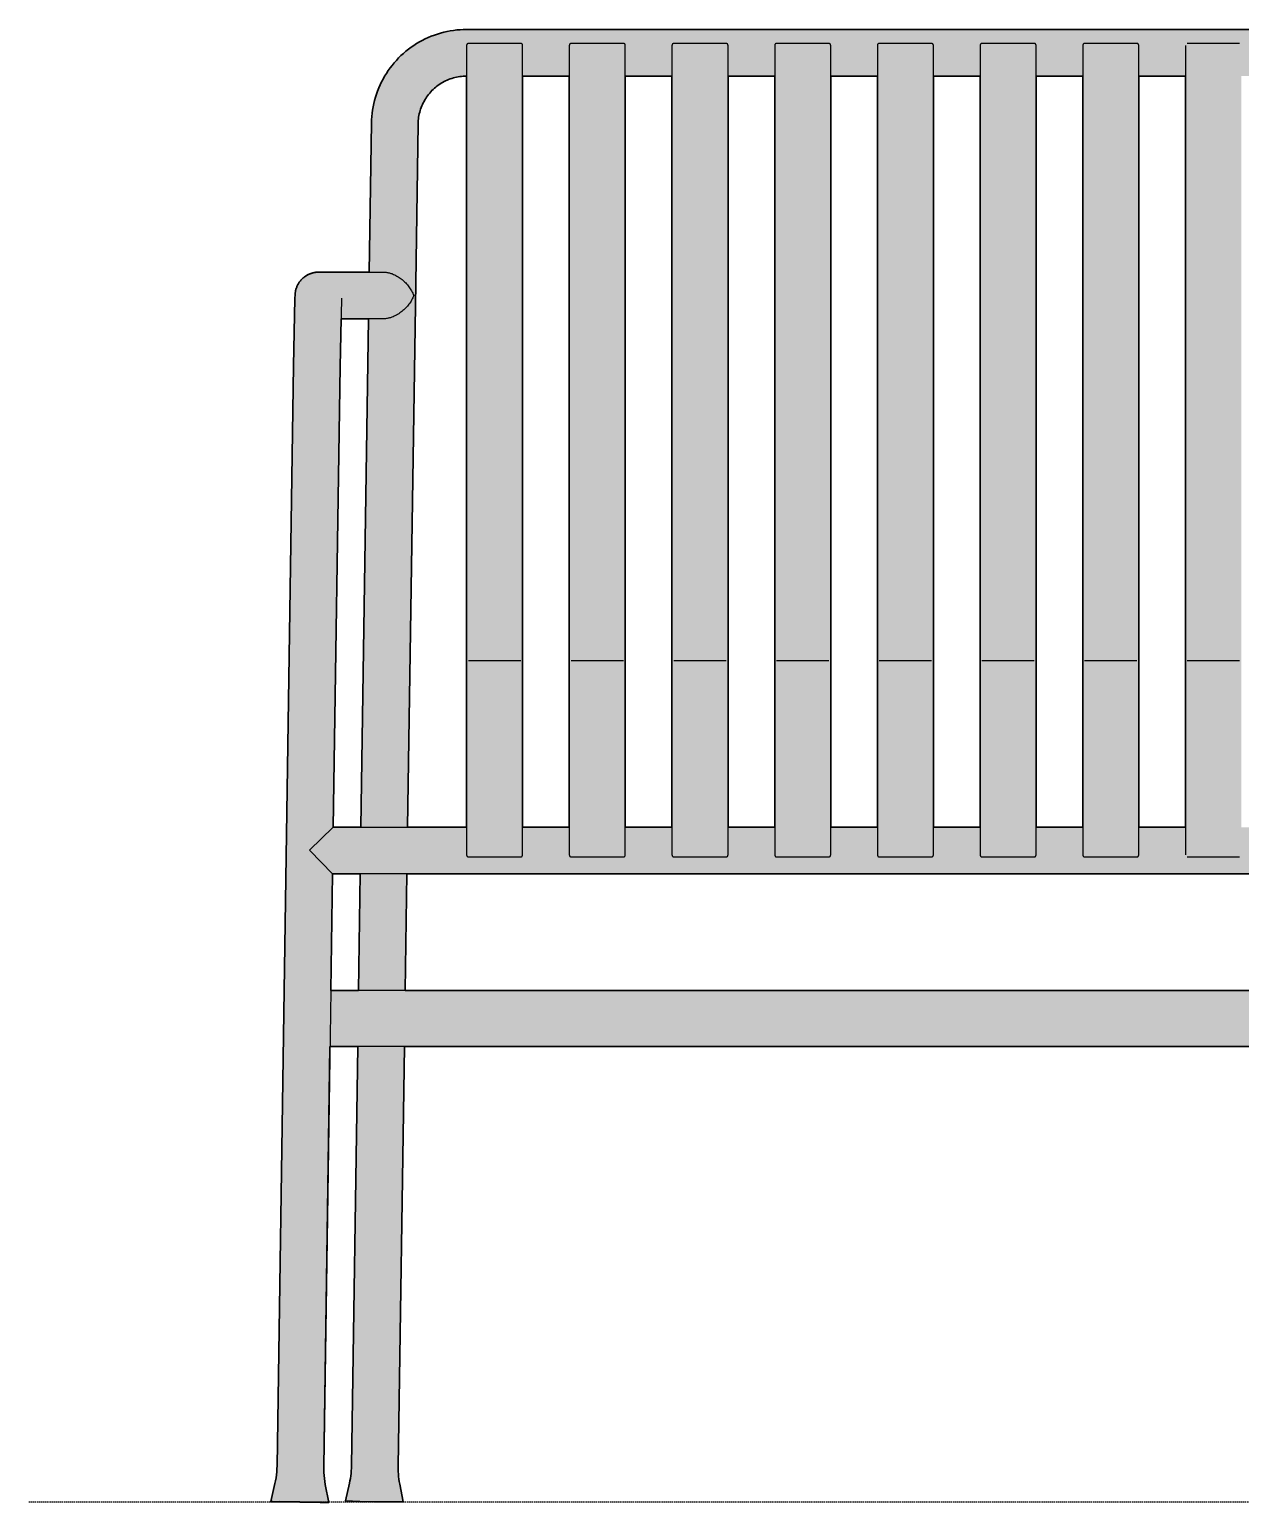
# Model space of a CAD drawing. Header units: millimetres. Extents: x 0 to 2793, y -1119 to 789.
# Drawn here: x 0 to 649, y 0 to 789 of the extents above; entities that cross this region are included whole.
import ezdxf

# ---------------------------------------------------------------- set-up
doc = ezdxf.new("R2010")
doc.units = ezdxf.units.MM
doc.linetypes.add('Dots', pattern=[1, 0, -1])
doc.layers.add('Blocks', color=7, linetype='Continuous')
doc.layers.add('Blocks$Fill', color=7, linetype='Continuous', true_color=0xffffff)
for name, color, linetype, lineweight, true_color in [('Blocks$Inner', 7, 'Continuous', 25, 0x007f00), ('Blocks$Outline', 7, 'Continuous', 35, 0xff3f3f), ('Groud', 7, 'Dots', 25, 0x243775)]:
    doc.layers.add(name, color=color, linetype=linetype, lineweight=lineweight, true_color=true_color)

# ---------------------------------------------------------------- blocks, each defined once
blk = doc.blocks.new('Palissade Dining Bench Front')
at = {"layer": 'Blocks$Fill'}
h = blk.add_hatch(color=256, dxfattribs=at)
h.paths.add_polyline_path([(1382.94, -0.37), (1382.95, -0.38), (1382.95, -0.38), (1382.95, -0.38), (1382.95, -0.38), (1382.96, -0.38), (1382.96, -0.38), (1382.97, -0.38), (1382.97, -0.38), (1382.98, -0.39), (1382.99, -0.39), (1383.01, -0.39), (1383.04, -0.4), (1383.09, -0.4), (1383.2, -0.41), (1383.54, -0.43), (1384.03, -0.44), (1387.48, -0.47), (1409.4, -0.14), (1412.85, -0.01), (1413.34, 0.02), (1413.68, 0.04), (1413.8, 0.06), (1413.84, 0.06), (1413.88, 0.07), (1413.89, 0.07), (1413.91, 0.07), (1413.91, 0.07), (1413.92, 0.08), (1413.92, 0.08), (1413.92, 0.08), (1413.93, 0.08), (1413.93, 0.08), (1413.93, 0.08), (1413.94, 0.08), (1413.94, 0.09), (1413.94, 0.09), (1411.46, 11.23), (1411.19, 12.81), (1410.98, 14.41), (1410.81, 16.01), (1410.71, 17.62), (1410.66, 19.23), (1401.11, 644.46), (1401, 646.55), (1400.96, 646.92), (1400.93, 647.3), (1400.89, 647.59), (1400.85, 647.88), (1400.78, 648.28), (1400.69, 648.69), (1400.61, 649.04), (1400.52, 649.39), (1400.41, 649.77), (1400.28, 650.14), (1400.15, 650.51), (1400, 650.88), (1399.85, 651.22), (1399.7, 651.55), (1399.53, 651.87), (1399.35, 652.19), (1399.16, 652.53), (1398.95, 652.86), (1398.73, 653.18), (1398.51, 653.5), (1398.32, 653.73), (1398.14, 653.97), (1397.94, 654.2), (1397.74, 654.43), (1397.53, 654.65), (1397.32, 654.87), (1397.1, 655.09), (1396.88, 655.3), (1396.64, 655.5), (1396.41, 655.7), (1396.17, 655.89), (1395.92, 656.08), (1395.67, 656.26), (1395.41, 656.44), (1395.15, 656.61), (1394.89, 656.77), (1394.62, 656.93), (1394.35, 657.08), (1394.07, 657.22), (1393.79, 657.35), (1393.51, 657.48), (1393.22, 657.6), (1392.94, 657.72), (1392.65, 657.82), (1392.36, 657.92), (1392.06, 658.02), (1391.77, 658.1), (1391.47, 658.18), (1391.18, 658.25), (1390.88, 658.31), (1390.59, 658.36), (1390.29, 658.41), (1389.56, 658.5), (1389.19, 658.52), (1388.82, 658.54), (1388.46, 658.54), (1361.31, 658.54), (1360.07, 740.11), (1359.95, 741.87), (1359.77, 743.63), (1359.53, 745.37), (1359.23, 747.11), (1358.87, 748.83), (1358.45, 750.55), (1357.97, 752.24), (1357.44, 753.92), (1356.84, 755.58), (1356.19, 757.22), (1355.49, 758.83), (1354.72, 760.42), (1353.91, 761.98), (1353.04, 763.52), (1352.11, 765.02), (1351.14, 766.49), (1350.11, 767.92), (1349.04, 769.32), (1347.92, 770.68), (1346.75, 772), (1345.54, 773.28), (1344.28, 774.51), (1342.98, 775.7), (1341.64, 776.85), (1340.27, 777.95), (1338.85, 779), (1337.4, 780), (1335.92, 780.95), (1334.4, 781.85), (1332.86, 782.7), (1331.28, 783.49), (1329.68, 784.23), (1328.06, 784.91), (1326.41, 785.54), (1324.74, 786.1), (1323.05, 786.61), (1321.35, 787.06), (1319.63, 787.46), (1317.9, 787.79), (1316.16, 788.06), (1314.41, 788.27), (1312.65, 788.42), (1310.89, 788.51), (1309.13, 788.54), (232.37, 788.51), (230.61, 788.42), (228.85, 788.27), (227.1, 788.06), (225.36, 787.79), (223.63, 787.46), (221.91, 787.06), (220.21, 786.61), (218.52, 786.1), (216.85, 785.54), (215.21, 784.91), (213.58, 784.23), (211.98, 783.49), (210.41, 782.7), (208.86, 781.85), (207.34, 780.95), (205.86, 780), (204.41, 779), (203, 777.95), (201.62, 776.85), (200.28, 775.7), (198.98, 774.51), (197.73, 773.28), (196.51, 772), (195.35, 770.68), (194.22, 769.32), (193.15, 767.92), (192.13, 766.49), (191.15, 765.02), (190.23, 763.52), (189.36, 761.98), (188.54, 760.42), (187.78, 758.83), (187.07, 757.22), (186.42, 755.58), (185.83, 753.92), (185.29, 752.24), (184.81, 750.55), (184.39, 748.83), (184.03, 747.11), (183.73, 745.37), (183.49, 743.63), (183.31, 741.87), (183.2, 740.11), (183.14, 738.35), (181.95, 658.54), (154.44, 658.54), (154.07, 658.52), (153.71, 658.5), (153.34, 658.46), (152.97, 658.41), (152.68, 658.36), (152.38, 658.31), (152.08, 658.25), (151.79, 658.18), (151.49, 658.1), (151.2, 658.02), (150.91, 657.92), (150.62, 657.82), (150.33, 657.72), (150.04, 657.6), (149.76, 657.48), (149.47, 657.35), (149.19, 657.22), (148.92, 657.08), (148.65, 656.93), (148.38, 656.77), (148.11, 656.61), (147.85, 656.44), (147.6, 656.26), (147.34, 656.08), (147.1, 655.89), (146.86, 655.7), (146.62, 655.5), (146.39, 655.3), (146.16, 655.09), (145.94, 654.87), (145.73, 654.65), (145.52, 654.43), (145.32, 654.2), (145.13, 653.97), (144.94, 653.73), (144.76, 653.5), (144.53, 653.18), (144.31, 652.86), (144.11, 652.53), (143.91, 652.19), (143.73, 651.87), (143.57, 651.55), (143.41, 651.22), (143.27, 650.88), (143.12, 650.51), (142.98, 650.14), (142.86, 649.77), (142.75, 649.39), (142.65, 649.04), (142.57, 648.69), (142.49, 648.28), (142.42, 647.88), (142.37, 647.59), (142.34, 647.3), (142.3, 646.92), (142.27, 646.55), (142.15, 644.46), (141.35, 608.31), (132.56, 17.62), (132.45, 16.01), (132.29, 14.41), (132.07, 12.81), (131.8, 11.23), (131.47, 9.65), (129.33, 0.09), (129.33, 0.09), (129.33, 0.08), (129.33, 0.08), (129.33, 0.08), (129.34, 0.08), (129.34, 0.08), (129.34, 0.08), (129.35, 0.08), (129.35, 0.07), (129.36, 0.07), (129.37, 0.07), (129.39, 0.07), (129.42, 0.06), (129.47, 0.06), (129.58, 0.04), (129.92, 0.02), (130.41, -0.01), (133.86, -0.14), (155.78, -0.47), (159.23, -0.44), (159.72, -0.43), (160.06, -0.41), (160.18, -0.4), (160.22, -0.4), (160.26, -0.39), (160.27, -0.39), (160.29, -0.39), (160.29, -0.38), (160.3, -0.38), (160.3, -0.38), (160.31, -0.38), (160.31, -0.38), (160.31, -0.38), (160.32, -0.38), (160.32, -0.38), (160.32, -0.37), (160.32, -0.37), (158.18, 10.84), (157.95, 12.43), (157.78, 14.03), (157.67, 15.64), (157.61, 17.25), (157.61, 18.86), (160.94, 243.73), (175.8, 243.73), (172.43, 17.87), (172.34, 16.52), (172.22, 15.17), (172.06, 13.83), (171.86, 12.49), (171.62, 11.16), (171.33, 9.83), (169.19, 0.46), (176.93, 0.11), (192.44, -0.12), (200.18, 0), (198.32, 9.43), (198.07, 10.77), (197.87, 12.1), (197.71, 13.45), (197.59, 14.8), (197.5, 16.15), (197.46, 17.5), (197.46, 18.85), (200.8, 243.73), (1342.46, 243.73), (1345.8, 17.5), (1345.76, 16.15), (1345.68, 14.8), (1345.56, 13.45), (1345.39, 12.1), (1345.19, 10.77), (1344.95, 9.43), (1343.08, 0), (1350.83, -0.12), (1366.33, 0.11), (1374.08, 0.46), (1371.93, 9.83), (1371.65, 11.16), (1371.4, 12.49), (1371.2, 13.83), (1371.04, 15.17), (1370.92, 16.52), (1370.84, 17.87), (1370.8, 19.23), (1367.47, 243.73), (1382.32, 243.73), (1385.65, 17.25), (1385.6, 15.64), (1385.48, 14.03), (1385.31, 12.43), (1385.09, 10.84), (1384.81, 9.25), (1382.94, -0.37)], flags=0)
h.paths.add_polyline_path([(177.54, 361.23), (162.69, 361.23), (166.94, 633.54), (181.58, 633.54)], flags=0)
h.paths.add_polyline_path([(234.13, 763.56), (234.13, 361.23), (202.54, 361.23), (208.13, 737.98), (208.23, 739.78), (208.32, 740.68), (208.44, 741.57), (208.59, 742.45), (208.78, 743.33), (208.99, 744.2), (209.23, 745.07), (209.51, 745.92), (209.81, 746.77), (210.14, 747.6), (210.5, 748.43), (210.89, 749.24), (211.31, 750.03), (211.75, 750.81), (212.22, 751.58), (212.72, 752.32), (213.24, 753.06), (213.79, 753.77), (214.36, 754.46), (214.96, 755.13), (215.58, 755.78), (216.22, 756.41), (216.88, 757.02), (217.56, 757.61), (218.26, 758.17), (218.98, 758.7), (219.72, 759.21), (220.48, 759.7), (221.25, 760.15), (222.04, 760.59), (222.84, 760.99), (223.66, 761.36), (224.49, 761.71), (225.33, 762.03), (226.18, 762.32), (227.04, 762.58), (227.9, 762.81), (228.78, 763.01), (229.66, 763.18), (230.55, 763.32), (231.44, 763.42), (232.34, 763.5), (233.23, 763.55)], flags=0)
h.paths.add_polyline_path([(264.13, 361.23), (264.13, 763.54), (289.13, 763.54), (289.13, 361.23)], flags=0)
h.paths.add_polyline_path([(319.13, 361.23), (319.13, 763.54), (344.13, 763.54), (344.13, 361.23)], flags=0)
h.paths.add_polyline_path([(399.13, 763.54), (399.13, 361.23), (374.13, 361.23), (374.13, 763.54)], flags=0)
h.paths.add_polyline_path([(454.13, 763.54), (454.13, 361.23), (429.13, 361.23), (429.13, 763.54)], flags=0)
h.paths.add_polyline_path([(484.13, 361.23), (484.13, 763.54), (509.13, 763.54), (509.13, 361.23)], flags=0)
h.paths.add_polyline_path([(539.13, 361.23), (539.13, 763.54), (564.13, 763.54), (564.13, 361.23)], flags=0)
h.paths.add_polyline_path([(594.13, 361.23), (594.13, 763.54), (619.13, 763.54), (619.13, 361.23)], flags=0)
h.paths.add_polyline_path([(674.13, 763.54), (674.13, 361.23), (649.13, 361.23), (649.13, 763.54)], flags=0)
h.paths.add_polyline_path([(704.13, 361.23), (704.13, 763.54), (729.13, 763.54), (729.13, 361.23)], flags=0)
h.paths.add_polyline_path([(784.13, 763.54), (784.13, 361.23), (759.13, 361.23), (759.13, 763.54)], flags=0)
h.paths.add_polyline_path([(839.13, 763.54), (839.13, 361.23), (814.13, 361.23), (814.13, 763.54)], flags=0)
h.paths.add_polyline_path([(894.13, 763.54), (894.13, 361.23), (869.13, 361.23), (869.13, 763.54)], flags=0)
h.paths.add_polyline_path([(924.13, 361.23), (924.13, 763.54), (949.13, 763.54), (949.13, 361.23)], flags=0)
h.paths.add_polyline_path([(1004.13, 763.54), (1004.13, 361.23), (979.13, 361.23), (979.13, 763.54)], flags=0)
h.paths.add_polyline_path([(1059.13, 763.54), (1059.13, 361.23), (1034.13, 361.23), (1034.13, 763.54)], flags=0)
h.paths.add_polyline_path([(1114.13, 763.54), (1114.13, 361.23), (1089.13, 361.23), (1089.13, 763.54)], flags=0)
h.paths.add_polyline_path([(1144.13, 361.23), (1144.13, 763.54), (1169.13, 763.54), (1169.13, 361.23)], flags=0)
h.paths.add_polyline_path([(1199.13, 763.54), (1224.13, 763.54), (1224.13, 361.23), (1199.13, 361.23)], flags=0)
h.paths.add_polyline_path([(1279.13, 763.54), (1279.13, 361.23), (1254.13, 361.23), (1254.13, 763.54)], flags=0)
h.paths.add_polyline_path([(1335.13, 737.98), (1340.72, 361.23), (1309.13, 361.23), (1309.13, 763.56), (1310.93, 763.5), (1311.82, 763.42), (1312.71, 763.32), (1313.6, 763.18), (1314.48, 763.01), (1315.36, 762.81), (1316.23, 762.58), (1317.09, 762.32), (1317.94, 762.03), (1318.78, 761.71), (1319.61, 761.36), (1320.42, 760.99), (1321.22, 760.59), (1322.01, 760.15), (1322.78, 759.7), (1323.54, 759.21), (1324.28, 758.7), (1325, 758.17), (1325.7, 757.61), (1326.39, 757.02), (1327.05, 756.41), (1327.69, 755.78), (1328.31, 755.13), (1328.9, 754.46), (1329.47, 753.77), (1330.02, 753.06), (1330.54, 752.32), (1331.04, 751.58), (1331.51, 750.81), (1331.95, 750.03), (1332.37, 749.24), (1332.76, 748.43), (1333.12, 747.6), (1333.45, 746.77), (1333.76, 745.92), (1334.03, 745.07), (1334.27, 744.2), (1334.49, 743.33), (1334.67, 742.45), (1334.82, 741.57), (1334.95, 740.68), (1335.04, 739.78), (1335.1, 738.89)], flags=0)
h.paths.add_polyline_path([(1376.33, 633.54), (1380.58, 361.23), (1365.72, 361.23), (1361.68, 633.54)], flags=0)
h.paths.add_polyline_path([(1381.88, 273.73), (1367.02, 273.73), (1366.05, 336.23), (1380.95, 336.23)], flags=0)
h.paths.add_polyline_path([(176.24, 273.73), (161.39, 273.73), (162.32, 336.23), (177.17, 336.23)], flags=0)
h.paths.add_polyline_path([(1341.09, 336.23), (1342.02, 273.73), (1159.57, 273.73), (201.25, 273.73), (202.17, 336.23)], flags=0)
at = {"layer": 'Blocks$Inner'}
for p, q in [((648.13, 781.04), (620.13, 781.04)), ((264.13, 763.54), (289.13, 763.54)), ((319.13, 763.54), (344.13, 763.54)), ((374.13, 763.54), (399.13, 763.54)), ((429.13, 763.54), (454.13, 763.54)), ((484.13, 763.54), (509.13, 763.54)), ((539.13, 763.54), (564.13, 763.54)), ((594.13, 763.54), (619.13, 763.54)), ((177.54, 361.23), (181.58, 633.54)), ((235.13, 450.46), (263.13, 450.46)), ((290.13, 450.46), (318.13, 450.46)), ((345.13, 450.46), (373.13, 450.46)), ((400.13, 450.46), (428.13, 450.46)), ((455.13, 450.46), (483.13, 450.46)), ((510.13, 450.46), (538.13, 450.46)), ((565.13, 450.46), (593.13, 450.46)), ((620.13, 450.46), (648.13, 450.46)), ((619.13, 449.42), (619.13, 443.94)), ((264.13, 361.23), (289.13, 361.23)), ((319.13, 361.23), (344.13, 361.23)), ((374.13, 361.23), (399.13, 361.23)), ((429.13, 361.23), (454.13, 361.23)), ((484.13, 361.23), (509.13, 361.23)), ((539.13, 361.23), (564.13, 361.23)), ((594.13, 361.23), (619.13, 361.23)), ((620.13, 345.37), (648.13, 345.37))]:
    blk.add_line(p, q, dxfattribs=at)
for points in [[(181.95, 658.54), (183.14, 738.35), (183.2, 740.11), (183.31, 741.87), (183.49, 743.63), (183.73, 745.37), (184.03, 747.11), (184.39, 748.83), (184.81, 750.55), (185.29, 752.24), (185.83, 753.92), (186.42, 755.58), (187.07, 757.22), (187.78, 758.83), (188.54, 760.42), (189.36, 761.98), (190.23, 763.52), (191.15, 765.02), (192.13, 766.49), (193.15, 767.92), (194.22, 769.32), (195.35, 770.68), (196.51, 772), (197.73, 773.28), (198.98, 774.51), (200.28, 775.7), (201.62, 776.85), (203, 777.95), (204.41, 779), (205.86, 780), (207.34, 780.95), (208.86, 781.85), (210.41, 782.7), (211.98, 783.49), (213.58, 784.23), (215.21, 784.91), (216.85, 785.54), (218.52, 786.1), (220.21, 786.61), (221.91, 787.06), (223.63, 787.46), (225.36, 787.79), (227.1, 788.06), (228.85, 788.27), (230.61, 788.42), (232.37, 788.51), (234.13, 788.54), (1309.13, 788.54)], [(619.13, 780), (619.13, 774.52), (619.13, 351.89), (619.13, 346.41)], [(202.54, 361.23), (206.69, 640.48), (208.13, 737.98), (208.16, 738.89), (208.23, 739.78), (208.32, 740.68), (208.44, 741.57), (208.59, 742.45), (208.78, 743.33), (208.99, 744.2), (209.23, 745.07), (209.51, 745.92), (209.81, 746.77), (210.14, 747.6), (210.5, 748.43), (210.89, 749.24), (211.31, 750.03), (211.75, 750.81), (212.22, 751.58), (212.72, 752.32), (213.24, 753.06), (213.79, 753.77), (214.36, 754.46), (214.96, 755.13), (215.58, 755.78), (216.22, 756.41), (216.88, 757.02), (217.56, 757.61), (218.26, 758.17), (218.98, 758.7), (219.72, 759.21), (220.48, 759.7), (221.25, 760.15), (222.04, 760.59), (222.84, 760.99), (223.66, 761.36), (224.49, 761.71), (225.33, 762.03), (226.18, 762.32), (227.04, 762.58), (227.9, 762.81), (228.78, 763.01), (229.66, 763.18), (230.55, 763.32), (231.44, 763.42), (232.34, 763.5), (233.23, 763.55), (234.13, 763.56)], [(129.33, 0.09), (131.47, 9.65), (131.8, 11.23), (132.07, 12.81), (132.29, 14.41), (132.45, 16.01), (132.56, 17.62), (132.61, 19.23), (136.38, 273.73), (141.35, 608.31), (142.15, 644.46), (142.27, 646.55), (142.3, 646.92), (142.34, 647.3), (142.37, 647.59), (142.42, 647.88), (142.49, 648.28), (142.57, 648.69), (142.65, 649.04), (142.75, 649.39), (142.86, 649.77), (142.98, 650.14), (143.12, 650.51), (143.27, 650.88), (143.41, 651.22), (143.57, 651.55), (143.73, 651.87), (143.91, 652.19), (144.11, 652.53), (144.31, 652.86), (144.53, 653.18), (144.76, 653.5), (144.94, 653.73), (145.13, 653.97), (145.32, 654.2), (145.52, 654.43), (145.73, 654.65), (145.94, 654.87), (146.16, 655.09), (146.39, 655.3), (146.62, 655.5), (146.86, 655.7), (147.1, 655.89), (147.34, 656.08), (147.6, 656.26), (147.85, 656.44), (148.11, 656.61), (148.38, 656.77), (148.65, 656.93), (148.92, 657.08), (149.19, 657.22), (149.47, 657.35), (149.76, 657.48), (150.04, 657.6), (150.33, 657.72), (150.62, 657.82), (150.91, 657.92), (151.2, 658.02), (151.49, 658.1), (151.79, 658.18), (152.08, 658.25), (152.38, 658.31), (152.68, 658.36), (152.97, 658.41), (153.34, 658.46), (153.71, 658.5), (154.07, 658.52), (154.44, 658.54), (154.81, 658.54), (159.31, 658.54), (163.15, 658.54), (189.69, 658.54), (190.13, 658.53), (190.57, 658.5), (191.01, 658.46), (191.45, 658.4), (191.88, 658.33), (192.32, 658.25), (192.75, 658.14), (193.17, 658.03), (193.6, 657.9), (194.02, 657.76), (194.43, 657.6), (195.04, 657.35), (195.64, 657.07), (196.24, 656.77), (196.82, 656.45), (197.39, 656.12), (197.95, 655.76), (198.5, 655.39), (199.04, 655), (199.56, 654.59), (200.07, 654.16), (200.57, 653.72), (201.05, 653.26), (201.51, 652.79), (201.96, 652.3), (202.39, 651.8), (202.82, 651.28), (203.22, 650.74), (203.61, 650.2), (203.98, 649.64), (204.33, 649.06), (204.66, 648.48), (204.97, 647.89), (205.26, 647.28), (205.53, 646.67), (205.78, 646.04), (205.81, 645.96), (205.56, 645.36), (205.28, 644.77), (204.99, 644.19), (204.68, 643.61), (204.35, 643.05), (204.01, 642.5), (203.64, 641.96), (203.26, 641.43), (202.86, 640.91), (202.44, 640.41), (201.99, 639.88), (201.52, 639.38), (201.04, 638.88), (200.53, 638.41), (200.01, 637.95), (199.48, 637.51), (198.93, 637.09), (198.37, 636.69), (197.79, 636.3), (197.2, 635.94), (196.6, 635.59), (195.99, 635.27), (195.37, 634.97), (194.74, 634.69), (194.1, 634.43), (193.69, 634.28), (193.28, 634.15), (192.87, 634.03), (192.46, 633.92), (192.04, 633.83), (191.61, 633.74), (191.19, 633.68), (190.76, 633.62), (190.33, 633.58), (189.9, 633.56), (189.47, 633.54), (166.83, 633.54)], [(167.19, 644.59), (166.35, 607.94), (162.69, 361.23)], [(319.13, 449.42), (319.13, 443.94), (319.13, 449.46)], [(374.13, 449.42), (374.13, 443.94), (374.13, 449.46)], [(484.13, 449.42), (484.13, 443.94), (484.13, 449.46)], [(539.13, 449.42), (539.13, 443.94), (539.13, 449.46)], [(162.32, 336.23), (150.18, 348.73), (150, 348.92), (162.68, 361.23), (234.13, 361.23)], [(1382.94, -0.37), (1384.81, 9.25), (1385.09, 10.84), (1385.31, 12.43), (1385.48, 14.03), (1385.6, 15.64), (1385.65, 17.25), (1385.66, 18.86), (1381.88, 273.73), (1380.95, 336.23), (162.32, 336.23), (161.39, 273.73), (157.61, 18.86), (157.61, 17.25), (157.67, 15.64), (157.78, 14.03), (157.95, 12.43), (158.18, 10.84), (158.46, 9.25), (160.32, -0.37)], [(176.24, 273.73), (177.17, 336.24)], [(202.17, 336.23), (201.25, 273.73)], [(1381.88, 273.73), (1169.2, 273.73), (1159.57, 273.73), (383.69, 273.73), (374.06, 273.73), (161.39, 273.73)], [(1382.32, 243.73), (1169.2, 243.73), (1159.57, 243.73), (383.69, 243.73), (374.06, 243.73), (160.94, 243.73)], [(200.8, 243.73), (197.46, 18.85), (197.46, 17.5), (197.5, 16.15), (197.59, 14.8), (197.71, 13.45), (197.87, 12.1), (198.07, 10.77), (198.32, 9.43), (200.18, 0), (192.44, -0.12), (184.69, 0), (176.93, 0.11), (169.19, 0.46), (171.33, 9.83), (171.62, 11.16), (171.86, 12.49), (172.06, 13.83), (172.22, 15.17), (172.34, 16.52), (172.43, 17.87), (172.47, 19.23), (175.8, 243.73)]]:
    blk.add_lwpolyline(points, dxfattribs=at)
for points in [[(234.13, 780.04), (234.13, 780), (234.13, 774.52), (234.13, 351.89), (234.13, 346.41), (234.13, 346.38), (234.13, 346.34), (234.14, 346.31), (234.14, 346.27), (234.14, 346.23), (234.15, 346.2), (234.16, 346.16), (234.17, 346.13), (234.18, 346.1), (234.19, 346.06), (234.2, 346.03), (234.21, 346), (234.23, 345.96), (234.24, 345.93), (234.26, 345.9), (234.28, 345.87), (234.3, 345.84), (234.32, 345.81), (234.34, 345.78), (234.36, 345.75), (234.38, 345.72), (234.4, 345.7), (234.43, 345.67), (234.45, 345.65), (234.48, 345.62), (234.51, 345.6), (234.54, 345.58), (234.56, 345.56), (234.59, 345.54), (234.62, 345.52), (234.66, 345.5), (234.69, 345.48), (234.72, 345.47), (234.75, 345.45), (234.78, 345.44), (234.82, 345.43), (234.85, 345.41), (234.89, 345.4), (234.92, 345.4), (234.95, 345.39), (234.99, 345.38), (235.03, 345.38), (235.06, 345.37), (235.1, 345.37), (235.13, 345.37), (263.13, 345.37), (263.17, 345.37), (263.2, 345.37), (263.24, 345.38), (263.27, 345.38), (263.31, 345.39), (263.34, 345.4), (263.38, 345.4), (263.41, 345.41), (263.45, 345.43), (263.48, 345.44), (263.51, 345.45), (263.55, 345.47), (263.58, 345.48), (263.61, 345.5), (263.64, 345.52), (263.67, 345.54), (263.7, 345.56), (263.73, 345.58), (263.76, 345.6), (263.78, 345.62), (263.81, 345.65), (263.83, 345.67), (263.86, 345.7), (263.88, 345.72), (263.91, 345.75), (263.93, 345.78), (263.95, 345.81), (263.97, 345.84), (263.99, 345.87), (264, 345.9), (264.02, 345.93), (264.04, 345.96), (264.05, 346), (264.06, 346.03), (264.08, 346.06), (264.09, 346.1), (264.1, 346.13), (264.11, 346.16), (264.11, 346.2), (264.12, 346.23), (264.12, 346.27), (264.13, 346.31), (264.13, 346.34), (264.13, 346.38), (264.13, 346.41), (264.13, 351.89), (264.13, 774.52), (264.13, 780), (264.13, 780.04), (264.13, 780.07), (264.13, 780.11), (264.12, 780.14), (264.12, 780.18), (264.11, 780.21), (264.11, 780.25), (264.1, 780.28), (264.09, 780.32), (264.08, 780.35), (264.06, 780.38), (264.05, 780.42), (264.04, 780.45), (264.02, 780.48), (264, 780.51), (263.99, 780.54), (263.97, 780.58), (263.95, 780.6), (263.93, 780.63), (263.91, 780.66), (263.88, 780.69), (263.86, 780.72), (263.83, 780.74), (263.81, 780.77), (263.78, 780.79), (263.76, 780.81), (263.73, 780.84), (263.7, 780.86), (263.67, 780.88), (263.64, 780.9), (263.61, 780.91), (263.58, 780.93), (263.55, 780.95), (263.51, 780.96), (263.48, 780.97), (263.45, 780.99), (263.41, 781), (263.38, 781.01), (263.34, 781.02), (263.31, 781.02), (263.27, 781.03), (263.24, 781.04), (263.2, 781.04), (263.17, 781.04), (263.13, 781.04), (235.13, 781.04), (235.1, 781.04), (235.06, 781.04), (235.03, 781.04), (234.99, 781.03), (234.95, 781.02), (234.92, 781.02), (234.89, 781.01), (234.85, 781), (234.82, 780.99), (234.78, 780.97), (234.75, 780.96), (234.72, 780.95), (234.69, 780.93), (234.66, 780.91), (234.62, 780.9), (234.59, 780.88), (234.56, 780.86), (234.54, 780.84), (234.51, 780.81), (234.48, 780.79), (234.45, 780.77), (234.43, 780.74), (234.4, 780.72), (234.38, 780.69), (234.36, 780.66), (234.34, 780.63), (234.32, 780.6), (234.3, 780.58), (234.28, 780.54), (234.26, 780.51), (234.24, 780.48), (234.23, 780.45), (234.21, 780.42), (234.2, 780.38), (234.19, 780.35), (234.18, 780.32), (234.17, 780.28), (234.16, 780.25), (234.15, 780.21), (234.14, 780.18), (234.14, 780.14), (234.14, 780.11), (234.13, 780.07)], [(289.13, 780.04), (289.13, 780), (289.13, 774.52), (289.13, 351.89), (289.13, 346.41), (289.13, 346.38), (289.13, 346.34), (289.14, 346.31), (289.14, 346.27), (289.14, 346.23), (289.15, 346.2), (289.16, 346.16), (289.17, 346.13), (289.18, 346.1), (289.19, 346.06), (289.2, 346.03), (289.21, 346), (289.23, 345.96), (289.24, 345.93), (289.26, 345.9), (289.28, 345.87), (289.3, 345.84), (289.32, 345.81), (289.34, 345.78), (289.36, 345.75), (289.38, 345.72), (289.4, 345.7), (289.43, 345.67), (289.45, 345.65), (289.48, 345.62), (289.51, 345.6), (289.54, 345.58), (289.56, 345.56), (289.59, 345.54), (289.62, 345.52), (289.66, 345.5), (289.69, 345.48), (289.72, 345.47), (289.75, 345.45), (289.78, 345.44), (289.82, 345.43), (289.85, 345.41), (289.89, 345.4), (289.92, 345.4), (289.95, 345.39), (289.99, 345.38), (290.03, 345.38), (290.06, 345.37), (290.1, 345.37), (290.13, 345.37), (318.13, 345.37), (318.17, 345.37), (318.2, 345.37), (318.24, 345.38), (318.27, 345.38), (318.31, 345.39), (318.34, 345.4), (318.38, 345.4), (318.41, 345.41), (318.45, 345.43), (318.48, 345.44), (318.51, 345.45), (318.55, 345.47), (318.58, 345.48), (318.61, 345.5), (318.64, 345.52), (318.67, 345.54), (318.7, 345.56), (318.73, 345.58), (318.76, 345.6), (318.78, 345.62), (318.81, 345.65), (318.83, 345.67), (318.86, 345.7), (318.88, 345.72), (318.91, 345.75), (318.93, 345.78), (318.95, 345.81), (318.97, 345.84), (318.99, 345.87), (319, 345.9), (319.02, 345.93), (319.04, 345.96), (319.05, 346), (319.06, 346.03), (319.08, 346.06), (319.09, 346.1), (319.1, 346.13), (319.11, 346.16), (319.11, 346.2), (319.12, 346.23), (319.12, 346.27), (319.13, 346.31), (319.13, 346.34), (319.13, 346.38), (319.13, 346.41), (319.13, 351.89), (319.13, 774.52), (319.13, 780), (319.13, 780.04), (319.13, 780.07), (319.13, 780.11), (319.12, 780.14), (319.12, 780.18), (319.11, 780.21), (319.11, 780.25), (319.1, 780.28), (319.09, 780.32), (319.08, 780.35), (319.06, 780.38), (319.05, 780.42), (319.04, 780.45), (319.02, 780.48), (319, 780.51), (318.99, 780.54), (318.97, 780.58), (318.95, 780.6), (318.93, 780.63), (318.91, 780.66), (318.88, 780.69), (318.86, 780.72), (318.83, 780.74), (318.81, 780.77), (318.78, 780.79), (318.76, 780.81), (318.73, 780.84), (318.7, 780.86), (318.67, 780.88), (318.64, 780.9), (318.61, 780.91), (318.58, 780.93), (318.55, 780.95), (318.51, 780.96), (318.48, 780.97), (318.45, 780.99), (318.41, 781), (318.38, 781.01), (318.34, 781.02), (318.31, 781.02), (318.27, 781.03), (318.24, 781.04), (318.2, 781.04), (318.17, 781.04), (318.13, 781.04), (290.13, 781.04), (290.1, 781.04), (290.06, 781.04), (290.03, 781.04), (289.99, 781.03), (289.95, 781.02), (289.92, 781.02), (289.89, 781.01), (289.85, 781), (289.82, 780.99), (289.78, 780.97), (289.75, 780.96), (289.72, 780.95), (289.69, 780.93), (289.66, 780.91), (289.62, 780.9), (289.59, 780.88), (289.56, 780.86), (289.54, 780.84), (289.51, 780.81), (289.48, 780.79), (289.45, 780.77), (289.43, 780.74), (289.4, 780.72), (289.38, 780.69), (289.36, 780.66), (289.34, 780.63), (289.32, 780.6), (289.3, 780.58), (289.28, 780.54), (289.26, 780.51), (289.24, 780.48), (289.23, 780.45), (289.21, 780.42), (289.2, 780.38), (289.19, 780.35), (289.18, 780.32), (289.17, 780.28), (289.16, 780.25), (289.15, 780.21), (289.14, 780.18), (289.14, 780.14), (289.14, 780.11), (289.13, 780.07)], [(344.13, 780.04), (344.13, 780), (344.13, 774.52), (344.13, 351.89), (344.13, 346.41), (344.13, 346.38), (344.13, 346.34), (344.14, 346.31), (344.14, 346.27), (344.14, 346.23), (344.15, 346.2), (344.16, 346.16), (344.17, 346.13), (344.18, 346.1), (344.19, 346.06), (344.2, 346.03), (344.21, 346), (344.23, 345.96), (344.24, 345.93), (344.26, 345.9), (344.28, 345.87), (344.3, 345.84), (344.32, 345.81), (344.34, 345.78), (344.36, 345.75), (344.38, 345.72), (344.4, 345.7), (344.43, 345.67), (344.45, 345.65), (344.48, 345.62), (344.51, 345.6), (344.54, 345.58), (344.56, 345.56), (344.59, 345.54), (344.62, 345.52), (344.66, 345.5), (344.69, 345.48), (344.72, 345.47), (344.75, 345.45), (344.78, 345.44), (344.82, 345.43), (344.85, 345.41), (344.89, 345.4), (344.92, 345.4), (344.95, 345.39), (344.99, 345.38), (345.03, 345.38), (345.06, 345.37), (345.1, 345.37), (345.13, 345.37), (373.13, 345.37), (373.17, 345.37), (373.2, 345.37), (373.24, 345.38), (373.27, 345.38), (373.31, 345.39), (373.34, 345.4), (373.38, 345.4), (373.41, 345.41), (373.45, 345.43), (373.48, 345.44), (373.51, 345.45), (373.55, 345.47), (373.58, 345.48), (373.61, 345.5), (373.64, 345.52), (373.67, 345.54), (373.7, 345.56), (373.73, 345.58), (373.76, 345.6), (373.78, 345.62), (373.81, 345.65), (373.83, 345.67), (373.86, 345.7), (373.88, 345.72), (373.91, 345.75), (373.93, 345.78), (373.95, 345.81), (373.97, 345.84), (373.99, 345.87), (374, 345.9), (374.02, 345.93), (374.04, 345.96), (374.05, 346), (374.06, 346.03), (374.08, 346.06), (374.09, 346.1), (374.1, 346.13), (374.11, 346.16), (374.11, 346.2), (374.12, 346.23), (374.12, 346.27), (374.13, 346.31), (374.13, 346.34), (374.13, 346.38), (374.13, 346.41), (374.13, 351.89), (374.13, 774.52), (374.13, 780), (374.13, 780.04), (374.13, 780.07), (374.13, 780.11), (374.12, 780.14), (374.12, 780.18), (374.11, 780.21), (374.11, 780.25), (374.1, 780.28), (374.09, 780.32), (374.08, 780.35), (374.06, 780.38), (374.05, 780.42), (374.04, 780.45), (374.02, 780.48), (374, 780.51), (373.99, 780.54), (373.97, 780.58), (373.95, 780.6), (373.93, 780.63), (373.91, 780.66), (373.88, 780.69), (373.86, 780.72), (373.83, 780.74), (373.81, 780.77), (373.78, 780.79), (373.76, 780.81), (373.73, 780.84), (373.7, 780.86), (373.67, 780.88), (373.64, 780.9), (373.61, 780.91), (373.58, 780.93), (373.55, 780.95), (373.51, 780.96), (373.48, 780.97), (373.45, 780.99), (373.41, 781), (373.38, 781.01), (373.34, 781.02), (373.31, 781.02), (373.27, 781.03), (373.24, 781.04), (373.2, 781.04), (373.17, 781.04), (373.13, 781.04), (345.13, 781.04), (345.1, 781.04), (345.06, 781.04), (345.03, 781.04), (344.99, 781.03), (344.95, 781.02), (344.92, 781.02), (344.89, 781.01), (344.85, 781), (344.82, 780.99), (344.78, 780.97), (344.75, 780.96), (344.72, 780.95), (344.69, 780.93), (344.66, 780.91), (344.62, 780.9), (344.59, 780.88), (344.56, 780.86), (344.54, 780.84), (344.51, 780.81), (344.48, 780.79), (344.45, 780.77), (344.43, 780.74), (344.4, 780.72), (344.38, 780.69), (344.36, 780.66), (344.34, 780.63), (344.32, 780.6), (344.3, 780.58), (344.28, 780.54), (344.26, 780.51), (344.24, 780.48), (344.23, 780.45), (344.21, 780.42), (344.2, 780.38), (344.19, 780.35), (344.18, 780.32), (344.17, 780.28), (344.16, 780.25), (344.15, 780.21), (344.14, 780.18), (344.14, 780.14), (344.14, 780.11), (344.13, 780.07)], [(399.13, 780.04), (399.13, 780), (399.13, 774.52), (399.13, 351.89), (399.13, 346.41), (399.13, 346.38), (399.13, 346.34), (399.14, 346.31), (399.14, 346.27), (399.14, 346.23), (399.15, 346.2), (399.16, 346.16), (399.17, 346.13), (399.18, 346.1), (399.19, 346.06), (399.2, 346.03), (399.21, 346), (399.23, 345.96), (399.24, 345.93), (399.26, 345.9), (399.28, 345.87), (399.3, 345.84), (399.32, 345.81), (399.34, 345.78), (399.36, 345.75), (399.38, 345.72), (399.4, 345.7), (399.43, 345.67), (399.45, 345.65), (399.48, 345.62), (399.51, 345.6), (399.54, 345.58), (399.56, 345.56), (399.59, 345.54), (399.62, 345.52), (399.66, 345.5), (399.69, 345.48), (399.72, 345.47), (399.75, 345.45), (399.78, 345.44), (399.82, 345.43), (399.85, 345.41), (399.89, 345.4), (399.92, 345.4), (399.95, 345.39), (399.99, 345.38), (400.03, 345.38), (400.06, 345.37), (400.1, 345.37), (400.13, 345.37), (428.13, 345.37), (428.17, 345.37), (428.2, 345.37), (428.24, 345.38), (428.27, 345.38), (428.31, 345.39), (428.34, 345.4), (428.38, 345.4), (428.41, 345.41), (428.45, 345.43), (428.48, 345.44), (428.51, 345.45), (428.55, 345.47), (428.58, 345.48), (428.61, 345.5), (428.64, 345.52), (428.67, 345.54), (428.7, 345.56), (428.73, 345.58), (428.76, 345.6), (428.78, 345.62), (428.81, 345.65), (428.83, 345.67), (428.86, 345.7), (428.88, 345.72), (428.91, 345.75), (428.93, 345.78), (428.95, 345.81), (428.97, 345.84), (428.99, 345.87), (429, 345.9), (429.02, 345.93), (429.04, 345.96), (429.05, 346), (429.06, 346.03), (429.08, 346.06), (429.09, 346.1), (429.1, 346.13), (429.11, 346.16), (429.11, 346.2), (429.12, 346.23), (429.12, 346.27), (429.13, 346.31), (429.13, 346.34), (429.13, 346.38), (429.13, 346.41), (429.13, 351.89), (429.13, 774.52), (429.13, 780), (429.13, 780.04), (429.13, 780.07), (429.13, 780.11), (429.12, 780.14), (429.12, 780.18), (429.11, 780.21), (429.11, 780.25), (429.1, 780.28), (429.09, 780.32), (429.08, 780.35), (429.06, 780.38), (429.05, 780.42), (429.04, 780.45), (429.02, 780.48), (429, 780.51), (428.99, 780.54), (428.97, 780.58), (428.95, 780.6), (428.93, 780.63), (428.91, 780.66), (428.88, 780.69), (428.86, 780.72), (428.83, 780.74), (428.81, 780.77), (428.78, 780.79), (428.76, 780.81), (428.73, 780.84), (428.7, 780.86), (428.67, 780.88), (428.64, 780.9), (428.61, 780.91), (428.58, 780.93), (428.55, 780.95), (428.51, 780.96), (428.48, 780.97), (428.45, 780.99), (428.41, 781), (428.38, 781.01), (428.34, 781.02), (428.31, 781.02), (428.27, 781.03), (428.24, 781.04), (428.2, 781.04), (428.17, 781.04), (428.13, 781.04), (400.13, 781.04), (400.1, 781.04), (400.06, 781.04), (400.03, 781.04), (399.99, 781.03), (399.95, 781.02), (399.92, 781.02), (399.89, 781.01), (399.85, 781), (399.82, 780.99), (399.78, 780.97), (399.75, 780.96), (399.72, 780.95), (399.69, 780.93), (399.66, 780.91), (399.62, 780.9), (399.59, 780.88), (399.56, 780.86), (399.54, 780.84), (399.51, 780.81), (399.48, 780.79), (399.45, 780.77), (399.43, 780.74), (399.4, 780.72), (399.38, 780.69), (399.36, 780.66), (399.34, 780.63), (399.32, 780.6), (399.3, 780.58), (399.28, 780.54), (399.26, 780.51), (399.24, 780.48), (399.23, 780.45), (399.21, 780.42), (399.2, 780.38), (399.19, 780.35), (399.18, 780.32), (399.17, 780.28), (399.16, 780.25), (399.15, 780.21), (399.14, 780.18), (399.14, 780.14), (399.14, 780.11), (399.13, 780.07)], [(454.13, 780.04), (454.13, 780), (454.13, 774.52), (454.13, 351.89), (454.13, 346.41), (454.13, 346.38), (454.13, 346.34), (454.14, 346.31), (454.14, 346.27), (454.14, 346.23), (454.15, 346.2), (454.16, 346.16), (454.17, 346.13), (454.18, 346.1), (454.19, 346.06), (454.2, 346.03), (454.21, 346), (454.23, 345.96), (454.24, 345.93), (454.26, 345.9), (454.28, 345.87), (454.3, 345.84), (454.32, 345.81), (454.34, 345.78), (454.36, 345.75), (454.38, 345.72), (454.4, 345.7), (454.43, 345.67), (454.45, 345.65), (454.48, 345.62), (454.51, 345.6), (454.54, 345.58), (454.56, 345.56), (454.59, 345.54), (454.62, 345.52), (454.66, 345.5), (454.69, 345.48), (454.72, 345.47), (454.75, 345.45), (454.78, 345.44), (454.82, 345.43), (454.85, 345.41), (454.89, 345.4), (454.92, 345.4), (454.95, 345.39), (454.99, 345.38), (455.03, 345.38), (455.06, 345.37), (455.1, 345.37), (455.13, 345.37), (483.13, 345.37), (483.17, 345.37), (483.2, 345.37), (483.24, 345.38), (483.27, 345.38), (483.31, 345.39), (483.34, 345.4), (483.38, 345.4), (483.41, 345.41), (483.45, 345.43), (483.48, 345.44), (483.51, 345.45), (483.55, 345.47), (483.58, 345.48), (483.61, 345.5), (483.64, 345.52), (483.67, 345.54), (483.7, 345.56), (483.73, 345.58), (483.76, 345.6), (483.78, 345.62), (483.81, 345.65), (483.83, 345.67), (483.86, 345.7), (483.88, 345.72), (483.91, 345.75), (483.93, 345.78), (483.95, 345.81), (483.97, 345.84), (483.99, 345.87), (484, 345.9), (484.02, 345.93), (484.04, 345.96), (484.05, 346), (484.06, 346.03), (484.08, 346.06), (484.09, 346.1), (484.1, 346.13), (484.11, 346.16), (484.11, 346.2), (484.12, 346.23), (484.12, 346.27), (484.13, 346.31), (484.13, 346.34), (484.13, 346.38), (484.13, 346.41), (484.13, 351.89), (484.13, 774.52), (484.13, 780), (484.13, 780.04), (484.13, 780.07), (484.13, 780.11), (484.12, 780.14), (484.12, 780.18), (484.11, 780.21), (484.11, 780.25), (484.1, 780.28), (484.09, 780.32), (484.08, 780.35), (484.06, 780.38), (484.05, 780.42), (484.04, 780.45), (484.02, 780.48), (484, 780.51), (483.99, 780.54), (483.97, 780.58), (483.95, 780.6), (483.93, 780.63), (483.91, 780.66), (483.88, 780.69), (483.86, 780.72), (483.83, 780.74), (483.81, 780.77), (483.78, 780.79), (483.76, 780.81), (483.73, 780.84), (483.7, 780.86), (483.67, 780.88), (483.64, 780.9), (483.61, 780.91), (483.58, 780.93), (483.55, 780.95), (483.51, 780.96), (483.48, 780.97), (483.45, 780.99), (483.41, 781), (483.38, 781.01), (483.34, 781.02), (483.31, 781.02), (483.27, 781.03), (483.24, 781.04), (483.2, 781.04), (483.17, 781.04), (483.13, 781.04), (455.13, 781.04), (455.1, 781.04), (455.06, 781.04), (455.03, 781.04), (454.99, 781.03), (454.95, 781.02), (454.92, 781.02), (454.89, 781.01), (454.85, 781), (454.82, 780.99), (454.78, 780.97), (454.75, 780.96), (454.72, 780.95), (454.69, 780.93), (454.66, 780.91), (454.62, 780.9), (454.59, 780.88), (454.56, 780.86), (454.54, 780.84), (454.51, 780.81), (454.48, 780.79), (454.45, 780.77), (454.43, 780.74), (454.4, 780.72), (454.38, 780.69), (454.36, 780.66), (454.34, 780.63), (454.32, 780.6), (454.3, 780.58), (454.28, 780.54), (454.26, 780.51), (454.24, 780.48), (454.23, 780.45), (454.21, 780.42), (454.2, 780.38), (454.19, 780.35), (454.18, 780.32), (454.17, 780.28), (454.16, 780.25), (454.15, 780.21), (454.14, 780.18), (454.14, 780.14), (454.14, 780.11), (454.13, 780.07)], [(509.13, 780.04), (509.13, 780), (509.13, 774.52), (509.13, 351.89), (509.13, 346.41), (509.13, 346.38), (509.13, 346.34), (509.14, 346.31), (509.14, 346.27), (509.14, 346.23), (509.15, 346.2), (509.16, 346.16), (509.17, 346.13), (509.18, 346.1), (509.19, 346.06), (509.2, 346.03), (509.21, 346), (509.23, 345.96), (509.24, 345.93), (509.26, 345.9), (509.28, 345.87), (509.3, 345.84), (509.32, 345.81), (509.34, 345.78), (509.36, 345.75), (509.38, 345.72), (509.4, 345.7), (509.43, 345.67), (509.45, 345.65), (509.48, 345.62), (509.51, 345.6), (509.54, 345.58), (509.56, 345.56), (509.59, 345.54), (509.62, 345.52), (509.66, 345.5), (509.69, 345.48), (509.72, 345.47), (509.75, 345.45), (509.78, 345.44), (509.82, 345.43), (509.85, 345.41), (509.89, 345.4), (509.92, 345.4), (509.95, 345.39), (509.99, 345.38), (510.03, 345.38), (510.06, 345.37), (510.1, 345.37), (510.13, 345.37), (538.13, 345.37), (538.17, 345.37), (538.2, 345.37), (538.24, 345.38), (538.27, 345.38), (538.31, 345.39), (538.34, 345.4), (538.38, 345.4), (538.41, 345.41), (538.45, 345.43), (538.48, 345.44), (538.51, 345.45), (538.55, 345.47), (538.58, 345.48), (538.61, 345.5), (538.64, 345.52), (538.67, 345.54), (538.7, 345.56), (538.73, 345.58), (538.76, 345.6), (538.78, 345.62), (538.81, 345.65), (538.83, 345.67), (538.86, 345.7), (538.88, 345.72), (538.91, 345.75), (538.93, 345.78), (538.95, 345.81), (538.97, 345.84), (538.99, 345.87), (539, 345.9), (539.02, 345.93), (539.04, 345.96), (539.05, 346), (539.06, 346.03), (539.08, 346.06), (539.09, 346.1), (539.1, 346.13), (539.11, 346.16), (539.11, 346.2), (539.12, 346.23), (539.12, 346.27), (539.13, 346.31), (539.13, 346.34), (539.13, 346.38), (539.13, 346.41), (539.13, 351.89), (539.13, 774.52), (539.13, 780), (539.13, 780.04), (539.13, 780.07), (539.13, 780.11), (539.12, 780.14), (539.12, 780.18), (539.11, 780.21), (539.11, 780.25), (539.1, 780.28), (539.09, 780.32), (539.08, 780.35), (539.06, 780.38), (539.05, 780.42), (539.04, 780.45), (539.02, 780.48), (539, 780.51), (538.99, 780.54), (538.97, 780.58), (538.95, 780.6), (538.93, 780.63), (538.91, 780.66), (538.88, 780.69), (538.86, 780.72), (538.83, 780.74), (538.81, 780.77), (538.78, 780.79), (538.76, 780.81), (538.73, 780.84), (538.7, 780.86), (538.67, 780.88), (538.64, 780.9), (538.61, 780.91), (538.58, 780.93), (538.55, 780.95), (538.51, 780.96), (538.48, 780.97), (538.45, 780.99), (538.41, 781), (538.38, 781.01), (538.34, 781.02), (538.31, 781.02), (538.27, 781.03), (538.24, 781.04), (538.2, 781.04), (538.17, 781.04), (538.13, 781.04), (510.13, 781.04), (510.1, 781.04), (510.06, 781.04), (510.03, 781.04), (509.99, 781.03), (509.95, 781.02), (509.92, 781.02), (509.89, 781.01), (509.85, 781), (509.82, 780.99), (509.78, 780.97), (509.75, 780.96), (509.72, 780.95), (509.69, 780.93), (509.66, 780.91), (509.62, 780.9), (509.59, 780.88), (509.56, 780.86), (509.54, 780.84), (509.51, 780.81), (509.48, 780.79), (509.45, 780.77), (509.43, 780.74), (509.4, 780.72), (509.38, 780.69), (509.36, 780.66), (509.34, 780.63), (509.32, 780.6), (509.3, 780.58), (509.28, 780.54), (509.26, 780.51), (509.24, 780.48), (509.23, 780.45), (509.21, 780.42), (509.2, 780.38), (509.19, 780.35), (509.18, 780.32), (509.17, 780.28), (509.16, 780.25), (509.15, 780.21), (509.14, 780.18), (509.14, 780.14), (509.14, 780.11), (509.13, 780.07)], [(564.13, 780.04), (564.13, 780), (564.13, 774.52), (564.13, 351.89), (564.13, 346.41), (564.13, 346.38), (564.13, 346.34), (564.14, 346.31), (564.14, 346.27), (564.14, 346.23), (564.15, 346.2), (564.16, 346.16), (564.17, 346.13), (564.18, 346.1), (564.19, 346.06), (564.2, 346.03), (564.21, 346), (564.23, 345.96), (564.24, 345.93), (564.26, 345.9), (564.28, 345.87), (564.3, 345.84), (564.32, 345.81), (564.34, 345.78), (564.36, 345.75), (564.38, 345.72), (564.4, 345.7), (564.43, 345.67), (564.45, 345.65), (564.48, 345.62), (564.51, 345.6), (564.54, 345.58), (564.56, 345.56), (564.59, 345.54), (564.62, 345.52), (564.66, 345.5), (564.69, 345.48), (564.72, 345.47), (564.75, 345.45), (564.78, 345.44), (564.82, 345.43), (564.85, 345.41), (564.89, 345.4), (564.92, 345.4), (564.95, 345.39), (564.99, 345.38), (565.03, 345.38), (565.06, 345.37), (565.1, 345.37), (565.13, 345.37), (593.13, 345.37), (593.17, 345.37), (593.2, 345.37), (593.24, 345.38), (593.27, 345.38), (593.31, 345.39), (593.34, 345.4), (593.38, 345.4), (593.41, 345.41), (593.45, 345.43), (593.48, 345.44), (593.51, 345.45), (593.55, 345.47), (593.58, 345.48), (593.61, 345.5), (593.64, 345.52), (593.67, 345.54), (593.7, 345.56), (593.73, 345.58), (593.76, 345.6), (593.78, 345.62), (593.81, 345.65), (593.83, 345.67), (593.86, 345.7), (593.88, 345.72), (593.91, 345.75), (593.93, 345.78), (593.95, 345.81), (593.97, 345.84), (593.99, 345.87), (594, 345.9), (594.02, 345.93), (594.04, 345.96), (594.05, 346), (594.06, 346.03), (594.08, 346.06), (594.09, 346.1), (594.1, 346.13), (594.11, 346.16), (594.11, 346.2), (594.12, 346.23), (594.12, 346.27), (594.13, 346.31), (594.13, 346.34), (594.13, 346.38), (594.13, 346.41), (594.13, 351.89), (594.13, 774.52), (594.13, 780), (594.13, 780.04), (594.13, 780.07), (594.13, 780.11), (594.12, 780.14), (594.12, 780.18), (594.11, 780.21), (594.11, 780.25), (594.1, 780.28), (594.09, 780.32), (594.08, 780.35), (594.06, 780.38), (594.05, 780.42), (594.04, 780.45), (594.02, 780.48), (594, 780.51), (593.99, 780.54), (593.97, 780.58), (593.95, 780.6), (593.93, 780.63), (593.91, 780.66), (593.88, 780.69), (593.86, 780.72), (593.83, 780.74), (593.81, 780.77), (593.78, 780.79), (593.76, 780.81), (593.73, 780.84), (593.7, 780.86), (593.67, 780.88), (593.64, 780.9), (593.61, 780.91), (593.58, 780.93), (593.55, 780.95), (593.51, 780.96), (593.48, 780.97), (593.45, 780.99), (593.41, 781), (593.38, 781.01), (593.34, 781.02), (593.31, 781.02), (593.27, 781.03), (593.24, 781.04), (593.2, 781.04), (593.17, 781.04), (593.13, 781.04), (565.13, 781.04), (565.1, 781.04), (565.06, 781.04), (565.03, 781.04), (564.99, 781.03), (564.95, 781.02), (564.92, 781.02), (564.89, 781.01), (564.85, 781), (564.82, 780.99), (564.78, 780.97), (564.75, 780.96), (564.72, 780.95), (564.69, 780.93), (564.66, 780.91), (564.62, 780.9), (564.59, 780.88), (564.56, 780.86), (564.54, 780.84), (564.51, 780.81), (564.48, 780.79), (564.45, 780.77), (564.43, 780.74), (564.4, 780.72), (564.38, 780.69), (564.36, 780.66), (564.34, 780.63), (564.32, 780.6), (564.3, 780.58), (564.28, 780.54), (564.26, 780.51), (564.24, 780.48), (564.23, 780.45), (564.21, 780.42), (564.2, 780.38), (564.19, 780.35), (564.18, 780.32), (564.17, 780.28), (564.16, 780.25), (564.15, 780.21), (564.14, 780.18), (564.14, 780.14), (564.14, 780.11), (564.13, 780.07)], [(160.32, -0.37), (160.32, -0.38), (160.32, -0.38), (160.31, -0.38), (160.31, -0.38), (160.31, -0.38), (160.3, -0.38), (160.3, -0.38), (160.29, -0.38), (160.29, -0.39), (160.27, -0.39), (160.26, -0.39), (160.22, -0.4), (160.18, -0.4), (160.06, -0.41), (159.72, -0.43), (159.23, -0.44), (155.78, -0.47), (133.86, -0.14), (130.41, -0.01), (129.92, 0.02), (129.58, 0.04), (129.47, 0.06), (129.42, 0.06), (129.39, 0.07), (129.37, 0.07), (129.36, 0.07), (129.35, 0.07), (129.35, 0.08), (129.34, 0.08), (129.34, 0.08), (129.34, 0.08), (129.33, 0.08), (129.33, 0.08), (129.33, 0.08), (129.33, 0.09), (129.33, 0.09), (129.33, 0.09), (129.33, 0.1), (129.33, 0.1), (129.34, 0.1), (129.34, 0.1), (129.34, 0.1), (129.35, 0.1), (129.35, 0.1), (129.36, 0.1), (129.37, 0.11), (129.39, 0.11), (129.43, 0.11), (129.47, 0.12), (129.59, 0.13), (129.93, 0.14), (130.42, 0.16), (133.88, 0.18), (155.77, -0.14), (159.23, -0.27), (159.72, -0.3), (160.06, -0.32), (160.18, -0.34), (160.22, -0.34), (160.26, -0.35), (160.27, -0.35), (160.28, -0.35), (160.29, -0.36), (160.3, -0.36), (160.3, -0.36), (160.3, -0.36), (160.31, -0.36), (160.31, -0.36), (160.31, -0.36), (160.32, -0.37), (160.32, -0.37)]]:
    blk.add_lwpolyline(points, close=True, dxfattribs=at)
for points in [[(234.13, 449.46, 0), (234.13, 443.94, 0), (234.13, 449.42, 0)], [(264.13, 449.42, 0), (264.13, 443.94, 0), (264.13, 449.46, 0)], [(289.13, 449.46, 0), (289.13, 443.94, 0), (289.13, 449.42, 0)], [(344.13, 449.46, 0), (344.13, 443.94, 0), (344.13, 449.42, 0)], [(399.13, 449.46, 0), (399.13, 443.94, 0), (399.13, 449.42, 0)], [(429.13, 449.42, 0), (429.13, 443.94, 0), (429.13, 449.46, 0)], [(454.13, 449.46, 0), (454.13, 443.94, 0), (454.13, 449.42, 0)], [(509.13, 449.46, 0), (509.13, 443.94, 0), (509.13, 449.42, 0)], [(564.13, 449.46, 0), (564.13, 443.94, 0), (564.13, 449.42, 0)], [(594.13, 449.42, 0), (594.13, 443.94, 0), (594.13, 449.46, 0)]]:
    blk.add_polyline3d(points, dxfattribs=at)
at = {"layer": 'Blocks$Outline'}
for points in [[(1309.13, 788.54), (234.13, 788.54), (232.37, 788.51), (230.61, 788.42), (228.85, 788.27), (227.1, 788.06), (225.36, 787.79), (223.63, 787.46), (221.91, 787.06), (220.21, 786.61), (218.52, 786.1), (216.85, 785.54), (215.21, 784.91), (213.58, 784.23), (211.98, 783.49), (210.41, 782.7), (208.86, 781.85), (207.34, 780.95), (205.86, 780), (204.41, 779), (203, 777.95), (201.62, 776.85), (200.28, 775.7), (198.98, 774.51), (197.73, 773.28), (196.51, 772), (195.35, 770.68), (194.22, 769.32), (193.15, 767.92), (192.13, 766.49), (191.15, 765.02), (190.23, 763.52), (189.36, 761.98), (188.54, 760.42), (187.78, 758.83), (187.07, 757.22), (186.42, 755.58), (185.83, 753.92), (185.29, 752.24), (184.81, 750.55), (184.39, 748.83), (184.03, 747.11), (183.73, 745.37), (183.49, 743.63), (183.31, 741.87), (183.2, 740.11), (183.14, 738.35), (181.95, 658.54)], [(208.13, 737.98), (208.16, 738.89), (208.23, 739.78), (208.32, 740.68), (208.44, 741.57), (208.59, 742.45), (208.78, 743.33), (208.99, 744.2), (209.23, 745.07), (209.51, 745.92), (209.81, 746.77), (210.14, 747.6), (210.5, 748.43), (210.89, 749.24), (211.31, 750.03), (211.75, 750.81), (212.22, 751.58), (212.72, 752.32), (213.24, 753.06), (213.79, 753.77), (214.36, 754.46), (214.96, 755.13), (215.58, 755.78), (216.22, 756.41), (216.88, 757.02), (217.56, 757.61), (218.26, 758.17), (218.98, 758.7), (219.72, 759.21), (220.48, 759.7), (221.25, 760.15), (222.04, 760.59), (222.84, 760.99), (223.66, 761.36), (224.49, 761.71), (225.33, 762.03), (226.18, 762.32), (227.04, 762.58), (227.9, 762.81), (228.78, 763.01), (229.66, 763.18), (230.55, 763.32), (231.44, 763.42), (232.34, 763.5), (233.23, 763.55), (234.13, 763.56)], [(234.13, 763.56), (234.13, 361.23)], [(264.13, 361.23), (264.13, 763.54)], [(264.13, 763.54), (289.13, 763.54)], [(289.13, 763.54), (289.13, 361.23)], [(319.13, 361.23), (319.13, 763.54)], [(319.13, 763.54), (344.13, 763.54)], [(344.13, 763.54), (344.13, 361.23)], [(374.13, 361.23), (374.13, 763.54)], [(374.13, 763.54), (399.13, 763.54)], [(399.13, 763.54), (399.13, 361.23)], [(429.13, 361.23), (429.13, 763.54)], [(429.13, 763.54), (454.13, 763.54)], [(454.13, 763.54), (454.13, 361.23)], [(484.13, 361.23), (484.13, 763.54)], [(484.13, 763.54), (509.13, 763.54)], [(509.13, 763.54), (509.13, 361.23)], [(539.13, 361.23), (539.13, 763.54)], [(539.13, 763.54), (564.13, 763.54)], [(564.13, 763.54), (564.13, 361.23)], [(594.13, 361.23), (594.13, 763.54)], [(594.13, 763.54), (619.13, 763.54)], [(619.13, 763.54), (619.13, 361.23)], [(202.54, 361.23), (206.69, 640.48), (208.13, 737.98)], [(181.95, 658.54), (163.15, 658.54), (159.31, 658.54), (154.81, 658.54), (154.44, 658.54), (154.07, 658.52), (153.71, 658.5), (153.34, 658.46), (152.97, 658.41), (152.68, 658.36), (152.38, 658.31), (152.08, 658.25), (151.79, 658.18), (151.49, 658.1), (151.2, 658.02), (150.91, 657.92), (150.62, 657.82), (150.33, 657.72), (150.04, 657.6), (149.76, 657.48), (149.47, 657.35), (149.19, 657.22), (148.92, 657.08), (148.65, 656.93), (148.38, 656.77), (148.11, 656.61), (147.85, 656.44), (147.6, 656.26), (147.34, 656.08), (147.1, 655.89), (146.86, 655.7), (146.62, 655.5), (146.39, 655.3), (146.16, 655.09), (145.94, 654.87), (145.73, 654.65), (145.52, 654.43), (145.32, 654.2), (145.13, 653.97), (144.94, 653.73), (144.76, 653.5), (144.53, 653.18), (144.31, 652.86), (144.11, 652.53), (143.91, 652.19), (143.73, 651.87), (143.57, 651.55), (143.41, 651.22), (143.27, 650.88), (143.12, 650.51), (142.98, 650.14), (142.86, 649.77), (142.75, 649.39), (142.65, 649.04), (142.57, 648.69), (142.49, 648.28), (142.42, 647.88), (142.37, 647.59), (142.34, 647.3), (142.3, 646.92), (142.27, 646.55), (142.15, 644.46), (141.35, 608.31), (136.38, 273.73), (132.61, 19.23), (132.56, 17.62), (132.45, 16.01), (132.29, 14.41), (132.07, 12.81), (131.8, 11.23), (131.47, 9.65), (129.33, 0.09)], [(162.69, 361.23), (166.35, 607.94), (166.94, 633.54)], [(166.94, 633.54), (181.58, 633.54)], [(181.58, 633.54), (177.54, 361.23)], [(177.54, 361.23), (162.69, 361.23)], [(234.13, 361.23), (202.54, 361.23)], [(289.13, 361.23), (264.13, 361.23)], [(344.13, 361.23), (319.13, 361.23)], [(399.13, 361.23), (374.13, 361.23)], [(454.13, 361.23), (429.13, 361.23)], [(509.13, 361.23), (484.13, 361.23)], [(564.13, 361.23), (539.13, 361.23)], [(619.13, 361.23), (594.13, 361.23)], [(161.39, 273.73), (162.32, 336.23), (177.17, 336.23)], [(177.17, 336.23), (176.24, 273.73)], [(201.25, 273.73), (202.17, 336.23)], [(202.17, 336.23), (1341.09, 336.23)], [(176.24, 273.73), (161.39, 273.73)], [(1159.57, 273.73), (383.69, 273.73), (374.06, 273.73), (201.25, 273.73)], [(160.32, -0.37), (158.46, 9.25), (158.18, 10.84), (157.95, 12.43), (157.78, 14.03), (157.67, 15.64), (157.61, 17.25), (157.61, 18.86), (160.94, 243.73)], [(160.94, 243.73), (175.8, 243.73)], [(175.8, 243.73), (172.47, 19.23), (172.43, 17.87), (172.34, 16.52), (172.22, 15.17), (172.06, 13.83), (171.86, 12.49), (171.62, 11.16), (171.33, 9.83), (169.19, 0.46), (176.93, 0.11), (184.69, 0), (192.44, -0.12), (200.18, 0), (198.32, 9.43), (198.07, 10.77), (197.87, 12.1), (197.71, 13.45), (197.59, 14.8), (197.5, 16.15), (197.46, 17.5), (197.46, 18.85), (200.8, 243.73)], [(200.8, 243.73), (374.06, 243.73), (383.69, 243.73), (1159.57, 243.73), (1169.2, 243.73), (1342.46, 243.73)], [(129.33, 0.09), (129.33, 0.09), (129.33, 0.08), (129.33, 0.08), (129.33, 0.08), (129.34, 0.08), (129.34, 0.08), (129.34, 0.08), (129.35, 0.08), (129.35, 0.07), (129.36, 0.07), (129.37, 0.07), (129.39, 0.07), (129.42, 0.06), (129.47, 0.06), (129.58, 0.04), (129.92, 0.02), (130.41, -0.01), (133.86, -0.14), (155.78, -0.47), (159.23, -0.44), (159.72, -0.43), (160.06, -0.41), (160.18, -0.4), (160.22, -0.4), (160.26, -0.39), (160.27, -0.39), (160.29, -0.39), (160.29, -0.38), (160.3, -0.38), (160.3, -0.38), (160.31, -0.38), (160.31, -0.38), (160.31, -0.38), (160.32, -0.38), (160.32, -0.38), (160.32, -0.37)], [(160.32, -0.37), (160.32, -0.37)]]:
    blk.add_lwpolyline(points, dxfattribs=at)

msp = doc.modelspace()

# ---------------------------------------------------------------- linework, layer by layer
at = {"layer": 'Groud'}
msp.add_lwpolyline([(0, 0), (1543.26, 0)], dxfattribs=at)

# ---------------------------------------------------------------- block references
at = {"layer": 'Blocks'}
msp.add_blockref('Palissade Dining Bench Front', (0, 0), dxfattribs=at)

doc.saveas('drawing.dxf')
